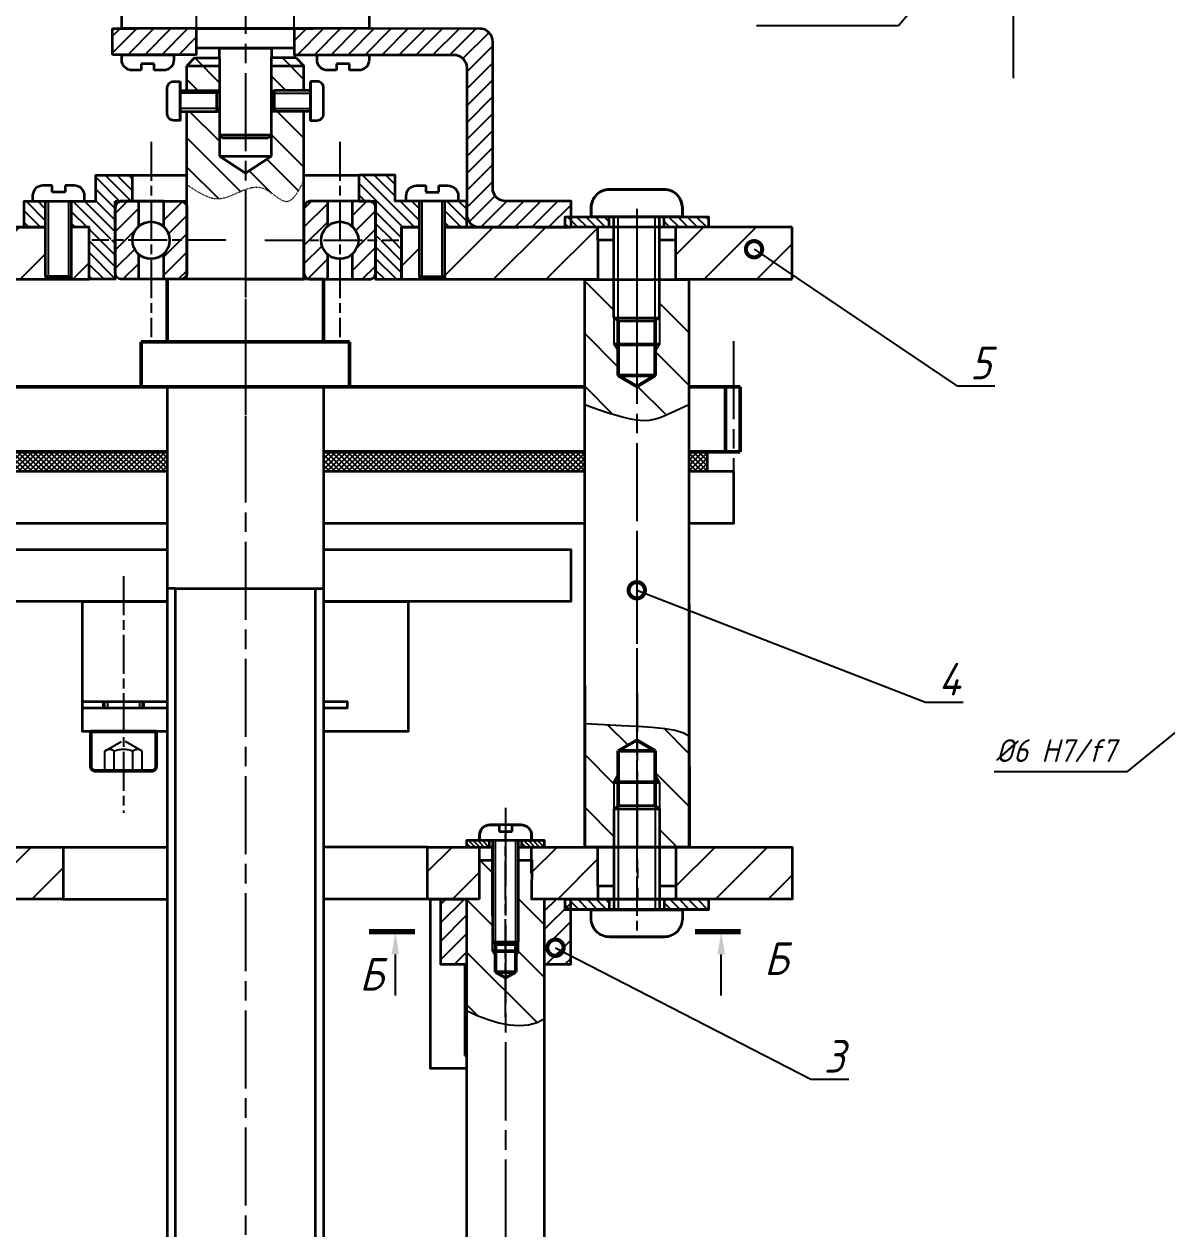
# Model space of a CAD drawing. Header units: millimetres. Extents: x -386 to 841, y 0 to 594.
# Drawn here: x 207.9 to 383.5, y 303.9 to 489 of the extents above; entities that cross this region are included whole.
import ezdxf
from ezdxf import colors
from ezdxf.entities.mleader import LeaderData, LeaderLine
from ezdxf.math import Vec2, Vec3

# ---------------------------------------------------------------- set-up
doc = ezdxf.new("R2010")
doc.units = ezdxf.units.MM
for name, pattern in [('ACGOSTWELD', [3, 2, -1]), ('AM_ISO02W050', [7.5, 6, -1.5]), ('AM_ISO02W050x2', [3.75, 3, -0.75]), ('AM_ISO08W050', [18, 12, -1.5, 3, -1.5]), ('AM_ISO08W050x2', [9, 6, -0.75, 1.5, -0.75]), ('HIDDEN2', [0.1875, 0.125, -0.0625])]:
    doc.linetypes.add(name, pattern=pattern)
doc.layers.get('0').update_dxf_attribs({"linetype": 'ACGOSTWELD', "lineweight": 25})
for name, color, linetype, lineweight in [('AM_0', 7, 'Continuous', 50), ('AM_0N', 7, 'Continuous', 50), ('AM_3N', 6, 'AM_ISO02W050', 25), ('AM_4', 3, 'Continuous', 25), ('AM_4N', 3, 'Continuous', 25), ('AM_5', 3, 'Continuous', 25), ('AM_7', 4, 'AM_ISO08W050', 25), ('AM_8', 1, 'Continuous', 25), ('окружности', 100, 'AM_ISO02W050', 15), ('основные', 7, 'Continuous', 35), ('оч жирные', 7, 'Continuous', 70), ('тонкие', 2, 'HIDDEN2', 15)]:
    doc.layers.add(name, color=color, linetype=linetype, lineweight=lineweight)
doc.styles.get("Standard").update_dxf_attribs({"font": 'geniso.shx', "oblique": 15})
doc.dimstyles.new('AM_GOST$0', dxfattribs={"dimtxt": 3.5, "dimasz": 3.5, "dimexe": 1, "dimexo": 1, "dimgap": 1.5, "dimtad": 1, "dimtoh": 1, "dimtxsty": 'Standard', "dimcen": 0, "dimclrd": 256, "dimclre": 256, "dimclrt": 2, "dimadec": 0, "dimazin": 2, "dimtp": 0.1, "dimtm": 0.1, "dimtfac": 0.71, "dimtmove": 0, "dimatfit": 3, "dimfxl": 1, "dimtolj": 1, "dimlwd": -1, "dimlwe": -1, "dimarcsym": 1})
doc.dimstyles.new('AM_GOST$3', dxfattribs={"dimtxt": 3.5, "dimasz": 3.5, "dimexe": 1, "dimexo": 1, "dimgap": 1.5, "dimtad": 1, "dimtoh": 1, "dimtxsty": 'Standard', "dimcen": 0, "dimclrd": 256, "dimclre": 256, "dimclrt": 2, "dimadec": 0, "dimazin": 2, "dimtp": 0.1, "dimtm": 0.1, "dimtfac": 0.71, "dimtdec": 3, "dimtofl": 0, "dimtmove": 0, "dimatfit": 2, "dimfxl": 1, "dimtolj": 1, "dimlwd": -1, "dimlwe": -1, "dimarcsym": 1})
pattern_1 = [(135, (-271.2775, -42.953), (-0.8980256, -0.8980256), [])]
pattern_2 = [(45, (-670.1995, -194.6226), (-1.4142136, 1.4142136), [])]
pattern_3 = [(45, (-2695.4497, -234.9055), (-1.4142136, 1.4142136), [])]
pattern_4 = [(135, (542.28615, 40.9226), (-0.3535534, -0.3535534), [])]
pattern_5 = [(135, (1283.1465, -13.3546), (-0.7071068, -0.7071068), [])]

# ---------------------------------------------------------------- blocks, each defined once
blk = doc.blocks.new('*D5')
at = {"layer": 'AM_5', "linetype": 'ByBlock', "transparency": 16777216}
for p, q in [((234.42, 486.29), (234.42, 514.69)), ((249.42, 486.29), (249.42, 514.69)), ((237.92, 513.69), (245.92, 513.69)), ((249.42, 513.69), (284.33, 513.69))]:
    blk.add_line(p, q, dxfattribs=at)
at = {"layer": 'AM_5', "transparency": 16777216}
for points in [[(237.92, 514.27), (237.92, 513.1), (234.42, 513.69)], [(245.92, 514.27), (245.92, 513.1), (249.42, 513.69)]]:
    blk.add_solid(points, dxfattribs=at)
at = {"layer": 'Defpoints', "color": 0, "transparency": 16777216}
for p in [(249.42, 513.69), (234.42, 485.29), (249.42, 485.29)]:
    blk.add_point(p, dxfattribs=at)
at = {"layer": 'AM_5', "color": 2, "transparency": 16777216, "insert": (275.58, 516.94), "char_height": 3.5, "attachment_point": 5}
blk.add_mtext('\\A1;H11/h11', dxfattribs=at)
blk = doc.blocks.new('*D7')
at = {"layer": 'AM_5', "linetype": 'ByBlock', "transparency": 16777216}
for p, q in [((365.42, 516.19), (354.47, 503.19)), ((352.21, 500.52), (342.25, 488.71)), ((342.25, 488.71), (320.44, 488.71))]:
    blk.add_line(p, q, dxfattribs=at)
at = {"layer": 'AM_5', "transparency": 16777216}
for points in [[(364.98, 516.57), (365.87, 515.81), (367.68, 518.87)], [(354.02, 503.57), (354.91, 502.82), (352.21, 500.52)]]:
    blk.add_solid(points, dxfattribs=at)
at = {"layer": 'Defpoints', "color": 0, "transparency": 16777216}
for p in [(367.68, 518.87), (352.21, 500.52)]:
    blk.add_point(p, dxfattribs=at)
at = {"layer": 'AM_5', "color": 2, "transparency": 16777216, "insert": (330.59, 491.96), "char_height": 3.5, "attachment_point": 5}
blk.add_mtext('\\A1;%%C6 {}{\\C2; N9/f7}', dxfattribs=at)
blk = doc.blocks.new('*D19')
at = {"layer": 'AM_5', "linetype": 'ByBlock', "transparency": 16777216}
for p, q in [((399.8, 392.43), (395.93, 389.27)), ((393.22, 387.06), (377.36, 374.13)), ((377.36, 374.13), (356.96, 374.13))]:
    blk.add_line(p, q, dxfattribs=at)
at = {"layer": 'AM_5', "transparency": 16777216}
for points in [[(399.44, 392.88), (400.17, 391.97), (402.52, 394.64)], [(395.56, 389.72), (396.3, 388.81), (393.22, 387.06)]]:
    blk.add_solid(points, dxfattribs=at)
at = {"layer": 'Defpoints', "color": 0, "transparency": 16777216}
for p in [(402.52, 394.64), (393.22, 387.06)]:
    blk.add_point(p, dxfattribs=at)
at = {"layer": 'AM_5', "color": 2, "transparency": 16777216, "insert": (366.41, 377.38), "char_height": 3.5, "attachment_point": 5}
blk.add_mtext('\\A1;%%C6 Н7/f7', dxfattribs=at)
blk = doc.blocks.new('_DotSmall')
at = {"color": 0, "linetype": 'ByBlock', "const_width": 0.5}
blk.add_lwpolyline([(-0.0625, 0, 1), (0.0625, 0, 1)], format="xyb", close=True, dxfattribs=at)

msp = doc.modelspace()

# ---------------------------------------------------------------- hatches: boundary and pattern name
at = {"layer": 'AM_8'}
h = msp.add_hatch(dxfattribs=at)
h.set_pattern_fill('ANSI31', color=256, scale=0.58)
h.paths.add_polyline_path([(279.921, 484.29), (279.921, 486.29, 0.4142136), (277.922, 488.29), (258.489, 488.292), (249.422, 488.292), (249.422, 484.292), (252.922, 484.292), (252.922, 484.293), (260.922, 484.293), (273.921, 484.29, -0.4142136), (275.921, 482.29), (275.919, 461.786), (275.922, 461.786), (275.922, 459.667, 0.381339), (277.808, 457.786), (286.489, 457.786), (289.922, 457.786), (291.049, 457.786), (291.049, 459.386), (291.956, 459.386), (291.956, 461.782), (281.919, 461.783, -0.4142136), (279.919, 463.783)])
h.paths.add_polyline_path([(234.421, 488.293), (228.489, 488.293), (222.922, 488.293), (221.522, 488.295), (221.521, 484.295), (234.421, 484.294)])
h = msp.add_hatch(dxfattribs=at)
h.set_pattern_fill('ANSI31', color=256, angle=90, style=0)
h.set_pattern_definition([(135, (542.286, 40.9226), (-2.245064, -2.245064), [])])
edge = h.paths.add_edge_path()
edge.add_line((233.672, 475.59), (233.243, 475.59))
edge.add_line((233.243, 475.59), (232.922, 475.59))
edge.add_line((232.922, 475.59), (232.922, 464.328))
edge.add_spline(control_points=[(232.922, 464.328), (234.618, 463.172), (237.505, 461.201), (240.637, 463.111), (241.921, 463.587)], knot_values=[0, 0, 0, 0, 2.7958773, 4.7635346, 4.7635346, 4.7635346, 4.7635346], degree=3, periodic=0)
edge.add_line((241.921, 463.587), (241.921, 466.079))
edge.add_line((241.921, 466.079), (237.922, 468.699))
edge.add_line((237.922, 468.699), (237.922, 473.893))
edge.add_line((237.922, 473.893), (237.922, 475.59))
edge.add_line((237.922, 475.59), (237.493, 475.59))
edge.add_line((237.493, 475.59), (233.672, 475.59))
edge = h.paths.add_edge_path()
edge.add_line((246.352, 475.59), (245.922, 475.59))
edge.add_line((245.922, 475.59), (245.922, 473.893))
edge.add_line((245.922, 473.893), (245.922, 468.699))
edge.add_line((245.922, 468.699), (241.921, 466.078))
edge.add_line((241.921, 466.078), (241.921, 463.587))
edge.add_spline(control_points=[(241.921, 463.587), (242.819, 463.92), (245.069, 464.374), (248.456, 460.16), (250.1, 463.353), (250.922, 464.951)], knot_values=[4.7635346, 4.7635346, 4.7635346, 4.7635346, 6.1390184, 8.2290928, 10.3200374, 10.3200374, 10.3200374, 10.3200374], degree=3, periodic=0)
edge.add_line((250.922, 464.951), (250.922, 475.59))
edge.add_line((250.922, 475.59), (250.602, 475.59))
edge.add_line((250.602, 475.59), (250.172, 475.59))
edge.add_line((250.172, 475.59), (246.352, 475.59))
h.paths.add_polyline_path([(232.922, 482.586), (232.922, 478.79), (233.243, 478.79), (233.672, 478.79), (237.493, 478.79), (237.922, 478.79), (237.922, 482.586)])
h.paths.add_polyline_path([(245.922, 482.586), (245.922, 478.79), (246.352, 478.79), (250.172, 478.79), (250.602, 478.79), (250.922, 478.79), (250.922, 482.586)])
h.paths.add_polyline_path([(234.122, 483.786), (232.922, 482.586), (237.922, 482.586), (237.922, 483.786)])
h.paths.add_polyline_path([(245.922, 483.786), (245.922, 482.586), (250.922, 482.586), (249.722, 483.786)])
h = msp.add_hatch(dxfattribs=at)
h.set_pattern_fill('ANSI31', color=256, scale=1.8, angle=90)
h.paths.add_polyline_path([(310.049, 379.643), (309.232, 380.128), (307.971, 380.512), (306.359, 380.788), (304.427, 380.984), (302.206, 381.129), (302.098, 381.134), (302.102, 378.955), (304.899, 377.341), (304.899, 373.741), (305.549, 372.541), (305.549, 368.46), (305.549, 362.568), (310.049, 362.568)])
h.paths.add_polyline_path([(299.198, 377.341), (302.049, 378.986), (302.049, 381.137), (299.725, 381.251), (297.015, 381.379), (294.108, 381.542), (294.144, 362.568), (298.549, 362.568), (298.549, 368.46), (298.549, 372.541), (299.198, 373.741)])
h.paths.add_polyline_path([(310.049, 443.786), (310.049, 444.954, -0.0811527), (305.549, 443.075), (305.549, 439.786), (304.899, 438.715), (304.899, 434.986), (302.049, 433.34), (302.049, 428.206), (302.55, 428.142), (303.3, 428.109), (304.008, 428.156), (304.721, 428.292), (305.487, 428.522), (306.355, 428.857), (307.373, 429.302), (308.588, 429.865), (310.049, 430.555)])
h.paths.add_polyline_path([(302.049, 433.34), (299.198, 434.986), (299.198, 438.715), (298.549, 439.786), (298.549, 443.075, -0.0811527), (294.049, 444.954), (294.049, 430.555), (295.286, 430.098), (296.49, 429.673), (297.652, 429.288), (298.764, 428.947), (299.818, 428.657), (300.806, 428.422), (301.719, 428.248), (302.049, 428.206)])
h.paths.add_polyline_path([(317.17, 457.786, 0.8744831), (287.465, 461.782), (291.956, 461.782), (291.956, 459.401), (295.049, 459.401), (295.049, 460.786, -0.4142136), (297.849, 463.586), (306.249, 463.586, -0.4142136), (309.049, 460.786), (309.049, 459.401), (313.049, 459.401), (313.049, 457.786), (305.549, 457.786), (305.549, 443.866), (305.549, 443.075, 0.0811527), (310.049, 444.954, 0.2588918)])
h.paths.add_polyline_path([(287.465, 461.782), (291.956, 461.782), (291.956, 459.401), (295.049, 459.401), (295.049, 460.786, -0.4142136), (297.849, 463.586), (306.249, 463.586, -0.4142136), (309.049, 460.786), (309.049, 459.401), (313.049, 459.401), (313.049, 457.786), (317.17, 457.786, 0.8744831)], flags=17)
h.paths.add_polyline_path([(317.17, 457.786), (308.071, 457.786), (308.071, 455.786), (308.071, 449.786), (314.881, 449.786, 0.1402788)], flags=17)
h.paths.add_polyline_path([(308.071, 455.786), (305.549, 455.786), (305.549, 449.759), (308.071, 449.759), (308.071, 449.786), (308.049, 449.786), (308.071, 449.786)], flags=16)
h.paths.add_polyline_path([(314.881, 449.786), (310.049, 449.786), (310.049, 444.954, 0.1144563)], flags=17)
h = msp.add_hatch(dxfattribs=at)
h.set_pattern_fill('ANSI31', color=256, scale=0.4, angle=450, style=0)
h.set_pattern_definition(pattern_1)
h.paths.add_polyline_path([(211.222, 461.786), (207.922, 461.786), (207.922, 457.786), (211.222, 457.786)])
edge = h.paths.add_edge_path()
edge.add_arc((222.922, 460.786), 1, 90, 180, ccw=False)
edge.add_line((222.922, 461.786), (224.522, 461.786))
edge.add_line((224.522, 461.786), (224.522, 465.786))
edge.add_line((224.522, 465.786), (218.922, 465.786))
edge.add_line((218.922, 465.786), (218.922, 461.786))
edge.add_line((218.922, 461.786), (217.922, 461.786))
edge.add_line((217.922, 461.786), (215.222, 461.786))
edge.add_line((215.222, 461.786), (215.222, 457.786))
edge.add_line((215.222, 457.786), (217.922, 457.786))
edge.add_line((217.922, 457.786), (217.922, 455.892))
edge.add_line((217.922, 455.892), (221.922, 455.892))
edge.add_line((221.922, 455.892), (221.922, 460.786))
h.paths.add_polyline_path([(211.222, 461.786), (207.922, 461.786), (207.922, 457.786), (211.222, 457.786)], flags=17)
h.paths.add_polyline_path([(221.922, 455.786), (217.922, 455.786), (217.922, 449.786), (221.922, 449.786)])
edge = h.paths.add_edge_path()
edge.add_line((268.622, 461.786), (265.922, 461.786))
edge.add_line((265.922, 461.786), (264.922, 461.786))
edge.add_line((264.922, 461.786), (264.922, 465.786))
edge.add_line((264.922, 465.786), (259.322, 465.786))
edge.add_line((259.322, 465.786), (259.322, 461.786))
edge.add_line((259.322, 461.786), (260.922, 461.786))
edge.add_arc((260.922, 460.786), 1, 0, 90, ccw=False)
edge.add_line((261.922, 460.786), (261.922, 455.892))
edge.add_line((261.922, 455.892), (265.922, 455.892))
edge.add_line((265.922, 455.892), (265.922, 457.786))
edge.add_line((265.922, 457.786), (268.622, 457.786))
edge.add_line((268.622, 457.786), (268.622, 461.786))
h.paths.add_polyline_path([(275.922, 461.786), (272.622, 461.786), (272.622, 457.786), (275.922, 457.786)])
h.paths.add_polyline_path([(265.922, 455.786), (261.922, 455.786), (261.922, 449.786), (265.922, 449.786)])
h = msp.add_hatch(dxfattribs=at)
h.set_pattern_fill('ANSI31', color=256, scale=0.4, angle=450, style=0)
h.set_pattern_definition(pattern_1)
h.paths.add_polyline_path([(209.222, 461.786), (207.922, 461.786), (207.922, 457.786), (211.222, 457.786), (211.222, 461.786)])
h = msp.add_hatch(dxfattribs=at)
h.set_pattern_fill('_U', color=256, scale=2, angle=405, style=0, pattern_type=0)
h.set_pattern_definition(pattern_2)
edge = h.paths.add_edge_path()
edge.add_line((222.922, 449.786), (225.508, 449.786))
edge.add_line((225.508, 449.786), (225.508, 453.661))
edge.add_arc((227.422, 455.786), 2.86, 492.00772, 587.99228, ccw=False)
edge.add_line((225.508, 457.911), (225.508, 461.786))
edge.add_line((225.508, 461.786), (222.922, 461.786))
edge.add_arc((222.922, 460.786), 1, 450, 540)
edge.add_line((221.922, 460.786), (221.922, 450.786))
edge.add_arc((222.922, 450.786), 1, 540, 630)
h = msp.add_hatch(dxfattribs=at)
h.set_pattern_fill('_U', color=256, scale=2, angle=405, style=0, pattern_type=0)
h.set_pattern_definition(pattern_2)
edge = h.paths.add_edge_path()
edge.add_line((231.922, 461.786), (229.336, 461.786))
edge.add_line((229.336, 461.786), (229.336, 457.911))
edge.add_arc((227.422, 455.786), 2.86, 312.00772, 407.99228, ccw=False)
edge.add_line((229.336, 453.661), (229.336, 449.786))
edge.add_line((229.336, 449.786), (231.922, 449.786))
edge.add_arc((231.922, 450.786), 1, 630, 720)
edge.add_line((232.922, 450.786), (232.922, 460.786))
edge.add_arc((231.922, 460.786), 1, 360, 450)
h = msp.add_hatch(dxfattribs=at)
h.set_pattern_fill('_U', color=256, scale=2, angle=405, style=0, pattern_type=0)
h.set_pattern_definition(pattern_2)
edge = h.paths.add_edge_path()
edge.add_arc((251.922, 460.786), 1, 450, 540)
edge.add_line((250.922, 460.786), (250.922, 450.786))
edge.add_arc((251.922, 450.786), 1, 540, 630)
edge.add_line((251.922, 449.786), (254.508, 449.786))
edge.add_line((254.508, 449.786), (254.508, 453.661))
edge.add_arc((256.422, 455.786), 2.86, 492.00772, 587.99228, ccw=False)
edge.add_line((254.508, 457.911), (254.508, 461.786))
edge.add_line((254.508, 461.786), (251.922, 461.786))
h = msp.add_hatch(dxfattribs=at)
h.set_pattern_fill('_U', color=256, scale=2, angle=405, style=0, pattern_type=0)
h.set_pattern_definition(pattern_2)
edge = h.paths.add_edge_path()
edge.add_line((258.336, 453.661), (258.336, 449.786))
edge.add_line((258.336, 449.786), (260.922, 449.786))
edge.add_arc((260.922, 450.786), 1, 630, 720)
edge.add_line((261.922, 450.786), (261.922, 460.786))
edge.add_arc((260.922, 460.786), 1, 360, 450)
edge.add_line((260.922, 461.786), (258.336, 461.786))
edge.add_line((258.336, 461.786), (258.336, 457.911))
edge.add_arc((256.422, 455.786), 2.86, 312.00772, 407.99228, ccw=False)
h = msp.add_hatch(dxfattribs=at)
h.set_pattern_fill('_U', color=256, angle=135, style=0, pattern_type=0)
h.set_pattern_definition(pattern_5)
h.paths.add_polyline_path([(291.049, 457.786), (297.82, 457.786), (297.82, 459.386), (291.049, 459.386)])
h = msp.add_hatch(dxfattribs=at)
h.set_pattern_fill('_U', color=256, angle=135, style=0, pattern_type=0)
h.set_pattern_definition(pattern_5)
h.paths.add_polyline_path([(313.049, 459.386), (306.277, 459.386), (306.277, 457.786), (313.049, 457.786)])
h = msp.add_hatch(dxfattribs=at)
h.set_pattern_fill('ANSI31', color=256, scale=1.8)
h.paths.add_polyline_path([(296.071, 455.786), (296.071, 457.786), (291.956, 457.786), (291.956, 457.782), (287.919, 457.782), (286.489, 457.786), (278.03, 457.786, -0.027697), (277.808, 457.786), (275.489, 457.786), (272.622, 457.786), (272.622, 450.24), (272.622, 449.786), (283.355, 449.786), (296.071, 449.786)])
h.paths.add_polyline_path([(320.325, 454.23, -1), (319.806, 454.579, -1), (320.325, 454.23), (325.922, 450.465), (325.922, 457.786), (308.071, 457.786), (308.071, 455.786), (308.071, 449.786), (325.922, 449.786), (325.922, 450.465)])
h.paths.add_polyline_path([(268.622, 457.786), (265.922, 457.786), (265.922, 449.786), (268.622, 449.786), (268.622, 450.24)])
h.paths.add_polyline_path([(217.922, 457.786), (215.222, 457.786), (215.222, 450.24), (215.222, 449.786), (217.922, 449.786)])
h.paths.add_polyline_path([(211.222, 457.786), (200.489, 457.786), (175.922, 457.786), (175.922, 453.786), (175.922, 449.786), (211.222, 449.786), (211.222, 450.24)])
h.paths.add_polyline_path([(137.922, 457.786), (117.922, 457.786), (115.922, 457.786), (115.922, 449.786), (133.796, 449.786), (133.796, 449.763), (137.923, 449.771), (137.922, 453.786)])
h.paths.add_polyline_path([(197.916, 360.568), (197.926, 360.568), (197.926, 354.568), (150.796, 354.568), (150.796, 352.941), (128.796, 352.941), (128.796, 354.568), (115.922, 354.568), (115.922, 362.568), (147.797, 362.607), (197.916, 362.569)])
h.paths.add_polyline_path([(165.57, 357.612, -1), (165.232, 357.086, -1)], flags=16)
h.paths.add_polyline_path([(213.916, 362.568), (205.916, 362.568), (205.916, 360.568), (205.926, 360.568), (205.9, 354.568), (207.908, 354.568), (213.916, 354.568)])
h.paths.add_polyline_path([(277.895, 362.568), (277.895, 360.568), (277.905, 360.568), (277.905, 354.568), (275.904, 354.568), (275.904, 328.568), (270.365, 328.568), (270.365, 354.568), (269.916, 354.568), (269.916, 362.568), (275.895, 362.568)])
h.paths.add_polyline_path([(275.643, 344.568), (271.896, 344.568), (271.896, 354.568), (270.365, 354.568), (270.365, 328.568), (275.904, 328.568), (275.904, 330.522), (275.643, 330.522)], flags=16)
h.paths.add_polyline_path([(275.904, 354.568), (271.896, 354.568), (271.896, 344.568), (275.904, 344.568)], flags=17)
h = msp.add_hatch(dxfattribs=at)
h.set_pattern_fill('ANSI31', color=256, scale=1.8, angle=90)
h.paths.add_polyline_path([(298.549, 449.759), (294.049, 449.759), (294.049, 444.954, 0.0811527), (298.549, 443.075)])
h = msp.add_hatch(dxfattribs=at)
h.set_pattern_fill('ANSI37', color=256, scale=0.182, angle=360, style=0)
h.set_pattern_definition([(45, (-2695.4497, -234.9055), (-0.40860165, 0.40860165), []), (135, (-2695.4497, -234.9055), (-0.40860165, -0.40860165), [])])
h.paths.add_polyline_path([(229.922, 423.286), (170.922, 423.286), (170.922, 420.294), (229.922, 420.294)])
h.paths.add_polyline_path([(310.049, 423.286), (310.049, 420.294), (312.922, 420.294), (312.922, 423.286)])
h.paths.add_polyline_path([(294.049, 420.294), (294.049, 423.286), (253.922, 423.286), (253.922, 420.294)])
h = msp.add_hatch(dxfattribs=at)
h.set_pattern_fill('_U', color=256, scale=0.5, angle=135, style=0, pattern_type=0)
h.set_pattern_definition(pattern_4)
h.paths.add_polyline_path([(275.895, 362.568), (277.895, 362.568), (279.413, 362.568), (279.413, 363.568), (275.895, 363.568)])
h = msp.add_hatch(dxfattribs=at)
h.set_pattern_fill('_U', color=256, scale=0.5, angle=135, style=0, pattern_type=0)
h.set_pattern_definition(pattern_4)
h.paths.add_polyline_path([(284.377, 362.568), (285.895, 362.568), (287.895, 362.568), (287.895, 363.568), (284.377, 363.568)])
h = msp.add_hatch(dxfattribs=at)
h.set_pattern_fill('ANSI31', color=256, scale=1.8)
h.paths.add_polyline_path([(296.071, 362.54), (294.049, 362.568), (287.895, 362.568), (285.895, 362.568), (285.895, 360.568), (285.905, 360.568), (285.879, 354.568), (296.071, 354.568), (296.071, 356.54)])
h.paths.add_polyline_path([(325.922, 362.568), (308.071, 362.568), (308.071, 356.54), (308.071, 354.568), (325.922, 354.568)])
h = msp.add_hatch(dxfattribs=at)
h.set_pattern_fill('ANSI31', color=256, scale=1.8, angle=90)
h.paths.add_polyline_path([(281.895, 342.463), (280.328, 343.368), (280.328, 345.768), (279.895, 346.568), (279.895, 348.022), (279.895, 348.022), (279.895, 360.568), (277.905, 360.568), (277.905, 354.568), (275.904, 354.568), (275.904, 337.454), (277.551, 336.697), (279.208, 336.066), (280.848, 335.583), (281.895, 335.38)])
h.paths.add_polyline_path([(287.889, 354.568), (285.879, 354.568), (285.905, 360.568), (283.895, 360.568), (283.895, 348.022), (283.895, 346.568), (283.462, 345.768), (283.462, 343.368), (281.895, 342.463), (281.895, 336.463), (281.895, 335.38), (282.445, 335.274), (283.974, 335.161), (285.408, 335.267), (286.722, 335.618), (287.889, 336.237)])
h = msp.add_hatch(dxfattribs=at)
h.set_pattern_fill('_U', color=256, scale=2, angle=405, style=0, pattern_type=0)
h.set_pattern_definition(pattern_3)
h.paths.add_polyline_path([(271.896, 354.568), (271.896, 344.568), (275.904, 344.568), (275.904, 354.568)])
h = msp.add_hatch(dxfattribs=at)
h.set_pattern_fill('_U', color=256, scale=2, angle=405, style=0, pattern_type=0)
h.set_pattern_definition(pattern_3)
h.paths.add_polyline_path([(291.896, 344.568), (291.896, 354.568), (287.889, 354.568), (287.889, 344.568)])
h = msp.add_hatch(dxfattribs=at)
h.set_pattern_fill('_U', color=256, angle=135, style=0, pattern_type=0)
h.set_pattern_definition(pattern_5)
h.paths.add_polyline_path([(291.049, 354.541), (297.82, 354.541), (297.82, 352.941), (291.049, 352.941)])
h = msp.add_hatch(dxfattribs=at)
h.set_pattern_fill('_U', color=256, angle=135, style=0, pattern_type=0)
h.set_pattern_definition(pattern_5)
h.paths.add_polyline_path([(313.049, 352.941), (306.277, 352.941), (306.277, 354.541), (313.049, 354.541)])

# ---------------------------------------------------------------- linework, layer by layer
at = {"layer": 'AM_0'}
for p, q in [((229.922, 449.786), (229.922, 440.163)), ((253.922, 449.786), (253.922, 440.163)), ((299.198, 443.386), (299.198, 434.986)), ((304.899, 443.386), (304.899, 434.986)), ((225.922, 440.163), (225.922, 433.286)), ((257.922, 440.163), (225.922, 440.163)), ((257.922, 440.163), (257.922, 433.286)), ((305.549, 439.786), (298.549, 439.786)), ((302.049, 433.34), (299.198, 434.986)), ((304.899, 434.986), (299.198, 434.986)), ((302.049, 433.34), (304.899, 434.986)), ((294.049, 433.286), (165.922, 433.286)), ((257.922, 433.286), (225.922, 433.286)), ((253.922, 433.286), (229.922, 433.286)), ((317.922, 433.286), (310.049, 433.286)), ((315.672, 433.286), (315.672, 423.286)), ((317.922, 433.286), (317.922, 423.286)), ((229.922, 423.286), (165.922, 423.286)), ((294.049, 423.286), (253.922, 423.286)), ((317.922, 423.286), (310.049, 423.286)), ((302.049, 378.986), (299.198, 377.341)), ((302.049, 378.986), (304.899, 377.341)), ((299.198, 368.941), (299.198, 377.341)), ((299.198, 368.941), (299.198, 377.341)), ((304.899, 377.341), (299.198, 377.341)), ((304.899, 368.941), (304.899, 377.341)), ((304.899, 368.941), (304.899, 377.341)), ((305.549, 372.541), (298.549, 372.541)), ((279.895, 346.568), (283.895, 346.568)), ((280.328, 347.568), (280.328, 343.368)), ((283.462, 347.568), (283.462, 343.368)), ((281.895, 342.463), (280.328, 343.368)), ((280.328, 343.368), (283.462, 343.368)), ((281.895, 342.463), (283.462, 343.368))]:
    msp.add_line(p, q, dxfattribs=at)
at = {"layer": 'AM_0N'}
for p, q in [((220.191, 383.901), (220.191, 384.901)), ((226.191, 383.901), (226.191, 384.901)), ((218.191, 374.894), (218.191, 380.294)), ((220.191, 380.294), (218.191, 380.294)), ((226.191, 380.294), (220.191, 380.294)), ((228.191, 380.294), (226.191, 380.294)), ((228.191, 374.894), (228.191, 380.294)), ((227.591, 374.294), (218.791, 374.294))]:
    msp.add_line(p, q, dxfattribs=at)
for centre, start, end in [((218.791, 374.894), 180, 270), ((227.591, 374.894), 270, 0)]:
    msp.add_arc(centre, 0.6, start, end, dxfattribs=at)
at = {"layer": 'AM_3N', "linetype": 'AM_ISO02W050x2'}
for p, q in [((220.304, 377.294), (223.191, 378.961)), ((226.079, 377.294), (223.191, 378.961)), ((220.304, 374.294), (220.304, 377.294)), ((221.747, 374.294), (221.747, 377.294)), ((224.635, 374.294), (224.635, 377.294)), ((226.079, 374.294), (226.079, 377.294))]:
    msp.add_line(p, q, dxfattribs=at)
for centre, radius, start, end in [((221.025, 376.366), 1.176, 52.12112, 127.87888), ((223.191, 373.211), 4.331, 70.52878, 109.47122), ((225.357, 376.366), 1.176, 52.12112, 127.87888)]:
    msp.add_arc(centre, radius, start, end, dxfattribs=at)
at = {"layer": 'AM_4'}
for p, q in [((211.655, 449.786), (211.655, 461.786)), ((214.789, 449.786), (214.789, 461.786)), ((269.055, 449.786), (269.055, 461.786)), ((272.622, 450.24), (272.622, 461.786)), ((299.198, 443.386), (299.198, 459.386)), ((299.198, 443.386), (299.198, 459.386)), ((304.899, 443.386), (304.899, 459.386)), ((304.899, 443.386), (304.899, 459.386)), ((298.549, 457.685), (298.549, 439.786)), ((298.549, 457.685), (298.549, 439.786)), ((305.549, 457.685), (305.549, 439.786)), ((305.549, 457.685), (305.549, 439.786)), ((211.222, 450.24), (211.222, 449.786)), ((215.222, 450.24), (215.222, 449.786)), ((268.622, 450.24), (268.622, 449.786)), ((272.622, 450.24), (272.622, 449.786)), ((298.549, 372.541), (299.198, 373.741)), ((305.549, 372.541), (304.899, 373.741)), ((299.198, 368.941), (299.198, 352.941)), ((299.198, 368.941), (299.198, 352.941)), ((304.899, 368.941), (304.899, 352.941)), ((304.899, 368.941), (304.899, 352.941)), ((280.328, 347.568), (280.328, 363.568)), ((283.462, 347.568), (283.462, 363.568)), ((279.895, 346.568), (279.895, 348.022)), ((283.895, 346.568), (283.895, 348.022)), ((279.895, 346.568), (280.328, 345.768)), ((283.895, 346.568), (283.462, 345.768))]:
    msp.add_line(p, q, dxfattribs=at)
for points in [[(294.049, 430.555), (295.286, 430.098), (296.49, 429.673), (297.652, 429.288), (298.764, 428.947), (299.818, 428.657), (300.806, 428.422), (301.719, 428.248), (302.55, 428.142), (303.3, 428.109), (304.008, 428.156), (304.721, 428.292), (305.487, 428.522), (306.355, 428.857), (307.373, 429.302), (308.588, 429.865), (310.049, 430.555)], [(294.108, 381.542), (297.015, 381.379), (299.725, 381.251), (302.206, 381.129), (304.427, 380.984), (306.359, 380.788), (307.971, 380.512), (309.232, 380.128), (310.111, 379.606)], [(275.904, 337.454), (277.551, 336.697), (279.208, 336.066), (280.848, 335.583), (282.445, 335.274), (283.974, 335.161), (285.408, 335.267), (286.722, 335.618), (287.889, 336.237)]]:
    msp.add_lwpolyline(points, dxfattribs=at)
at = {"layer": 'AM_4N'}
for p, q in [((237.922, 478.36), (231.922, 478.36)), ((245.922, 478.36), (251.922, 478.36)), ((237.922, 476.019), (231.922, 476.019)), ((245.922, 476.019), (251.922, 476.019)), ((220.733, 384.901), (220.733, 383.901)), ((225.65, 384.901), (225.65, 383.901)), ((298.549, 372.541), (298.549, 368.46)), ((305.549, 372.541), (305.549, 368.46))]:
    msp.add_line(p, q, dxfattribs=at)
at = {"layer": 'AM_5'}
for p, q in [((264.961, 339.749), (264.961, 346.068)), ((315.031, 339.749), (315.031, 346.068))]:
    msp.add_line(p, q, dxfattribs=at)
at = {"layer": 'AM_5', "linetype": 'Continuous'}
for points in [[(265.545, 346.068), (264.378, 346.068), (264.961, 349.568)], [(315.614, 346.068), (314.448, 346.068), (315.031, 349.568)]]:
    msp.add_trace(points, dxfattribs=at)
at = {"layer": 'AM_7'}
for p, q in [((359.945, 480.687), (359.945, 538.696)), ((241.922, 499.474), (241.905, 93.325)), ((302.049, 460.637), (302.049, 354.568)), ((302.049, 460.637), (302.049, 354.568)), ((302.049, 449.786), (302.049, 433.286)), ((316.922, 440.286), (316.922, 416.286)), ((302.049, 410.294), (302.144, 354.568)), ((281.895, 368.568), (281.895, 100.504))]:
    msp.add_line(p, q, dxfattribs=at)
at = {"layer": 'AM_7', "linetype": 'AM_ISO08W050x2'}
for p, q in [((227.422, 470.892), (227.422, 440.893)), ((256.422, 470.892), (256.422, 440.893)), ((256.422, 470.892), (256.422, 440.893)), ((238.922, 455.786), (218.33, 455.786)), ((241.922, 455.786), (241.922, 427.286)), ((244.922, 455.786), (265.515, 455.786)), ((223.191, 404.192), (223.191, 367.802)), ((302.049, 384.986), (302.049, 348.541)), ((302.049, 384.986), (302.049, 348.541)), ((281.895, 336.463), (281.895, 364.568))]:
    msp.add_line(p, q, dxfattribs=at)
at = {"layer": 'окружности'}
for p, q in [((298.549, 439.786), (299.198, 438.715)), ((305.549, 439.786), (304.899, 438.715))]:
    msp.add_line(p, q, dxfattribs=at)
at = {"layer": 'основные'}
for p, q in [((221.521, 484.295), (221.522, 488.295)), ((221.522, 488.295), (225.355, 488.295)), ((234.421, 484.294), (234.421, 488.293)), ((241.922, 488.293), (252.322, 488.293)), ((249.422, 488.293), (249.422, 484.293)), ((234.421, 484.294), (221.521, 484.295)), ((234.122, 483.786), (232.922, 482.586)), ((234.122, 483.786), (237.922, 483.786)), ((237.922, 483.786), (237.922, 475.59)), ((249.722, 483.786), (245.922, 483.786)), ((245.922, 475.59), (245.922, 483.786)), ((249.722, 483.786), (250.922, 482.586)), ((227.922, 482.893), (225.922, 482.893)), ((225.922, 482.893), (225.922, 481.893)), ((227.922, 481.893), (227.922, 482.893)), ((232.922, 478.79), (232.922, 482.586)), ((232.922, 482.586), (237.922, 482.586)), ((245.922, 482.586), (250.922, 482.586)), ((250.922, 478.79), (250.922, 482.586)), ((257.922, 482.893), (255.922, 482.893)), ((255.922, 482.893), (255.922, 481.893)), ((257.922, 481.893), (257.922, 482.893)), ((231.922, 478.79), (231.922, 480.19)), ((251.922, 478.79), (251.922, 480.19)), ((231.922, 478.79), (233.243, 478.79)), ((231.922, 475.59), (231.922, 478.79)), ((233.243, 478.79), (233.672, 478.79)), ((233.672, 478.79), (237.493, 478.79)), ((237.493, 478.79), (237.922, 478.36)), ((237.493, 478.79), (237.493, 475.59)), ((237.493, 478.79), (237.922, 478.79)), ((237.922, 478.36), (237.922, 476.019)), ((246.352, 478.79), (245.922, 478.36)), ((245.922, 478.36), (245.922, 476.019)), ((250.172, 478.79), (246.352, 478.79)), ((246.352, 478.79), (246.352, 475.59)), ((250.602, 478.79), (250.172, 478.79)), ((251.922, 478.79), (250.602, 478.79)), ((251.922, 475.59), (251.922, 478.79)), ((237.493, 475.59), (237.922, 476.019)), ((246.352, 475.59), (245.922, 476.019)), ((231.922, 474.19), (231.922, 475.59)), ((231.922, 475.59), (233.243, 475.59)), ((232.922, 449.786), (232.922, 475.59)), ((233.243, 475.59), (233.672, 475.59)), ((233.672, 475.59), (237.493, 475.59)), ((237.493, 475.59), (237.922, 475.59)), ((237.922, 475.59), (237.923, 468.688)), ((245.92, 468.688), (245.92, 475.59)), ((246.352, 475.59), (245.922, 475.59)), ((250.172, 475.59), (246.352, 475.59)), ((250.602, 475.59), (250.172, 475.59)), ((251.922, 475.59), (250.602, 475.59)), ((250.922, 449.786), (250.922, 475.59)), ((251.922, 474.19), (251.922, 475.59)), ((237.922, 472.004), (238.398, 471.525)), ((237.923, 472.004), (245.92, 472.004)), ((245.92, 472.004), (245.445, 471.524)), ((238.398, 471.525), (245.445, 471.525)), ((237.922, 468.688), (245.92, 468.688)), ((237.923, 468.688), (241.921, 466.115)), ((245.92, 468.688), (241.921, 466.115)), ((224.522, 465.786), (224.522, 461.786)), ((224.522, 465.786), (232.922, 465.786)), ((250.922, 465.786), (259.322, 465.786)), ((212.222, 463.186), (212.222, 464.186)), ((214.222, 463.186), (212.222, 463.186)), ((214.222, 464.186), (214.222, 463.186)), ((269.622, 464.186), (269.622, 463.186)), ((269.622, 463.186), (271.622, 463.186)), ((271.622, 463.186), (271.622, 464.186)), ((211.222, 450.24), (211.222, 461.786)), ((215.222, 450.24), (215.222, 461.786)), ((221.922, 460.786), (221.922, 461.786)), ((221.922, 461.786), (222.922, 461.786)), ((222.922, 461.786), (232.922, 461.786)), ((229.336, 461.786), (222.922, 461.786)), ((225.508, 461.786), (225.508, 457.911)), ((229.336, 461.786), (229.336, 457.911)), ((254.508, 461.786), (254.508, 457.911)), ((258.336, 461.786), (258.336, 457.911)), ((260.922, 461.786), (261.928, 461.786)), ((261.928, 461.786), (261.928, 460.687)), ((268.622, 461.786), (268.622, 450.24)), ((272.189, 449.786), (272.189, 461.786)), ((221.922, 460.786), (221.922, 457.786)), ((297.82, 457.786), (297.82, 459.386)), ((298.549, 443.866), (298.549, 459.386)), ((298.549, 443.866), (298.549, 459.386)), ((305.549, 443.866), (305.549, 459.386)), ((305.549, 443.866), (305.549, 459.386)), ((306.277, 457.786), (306.277, 459.386)), ((200.489, 457.786), (211.222, 457.786)), ((217.922, 457.786), (215.222, 457.786)), ((217.922, 449.786), (217.922, 457.786)), ((265.922, 457.786), (265.922, 449.786)), ((265.922, 457.786), (268.622, 457.786)), ((268.622, 457.786), (265.922, 457.786)), ((275.489, 457.786), (272.622, 457.786)), ((286.489, 457.786), (275.489, 457.786)), ((325.922, 457.786), (286.489, 457.786)), ((296.071, 455.786), (296.071, 457.786)), ((308.071, 455.786), (308.071, 457.786)), ((325.922, 449.786), (325.922, 457.786)), ((225.508, 453.661), (225.508, 449.786)), ((229.336, 453.661), (229.336, 449.786)), ((254.508, 453.661), (254.508, 449.786)), ((258.336, 453.661), (258.336, 449.786)), ((175.922, 449.786), (217.922, 449.786)), ((215.222, 450.24), (211.222, 450.24)), ((211.655, 449.786), (211.222, 450.24)), ((214.789, 449.786), (211.655, 449.786)), ((215.222, 450.24), (214.789, 449.786)), ((253.922, 449.786), (229.922, 449.786)), ((241.922, 449.786), (250.922, 449.786)), ((265.922, 449.786), (283.355, 449.786)), ((268.622, 450.24), (272.622, 450.24)), ((268.622, 450.24), (269.055, 449.786)), ((269.055, 449.786), (272.189, 449.786)), ((272.189, 449.786), (272.622, 450.24)), ((283.355, 449.786), (296.071, 449.786)), ((308.071, 449.786), (325.922, 449.786)), ((294.049, 362.568), (294.049, 449.759)), ((294.049, 449.759), (296.071, 449.759)), ((298.549, 443.866), (299.198, 443.386)), ((298.549, 443.866), (305.549, 443.866)), ((299.198, 443.386), (304.899, 443.386)), ((305.549, 443.866), (304.899, 443.386)), ((310.049, 443.786), (310.049, 362.568)), ((229.922, 433.286), (229.906, 116.504)), ((253.922, 433.286), (253.922, 417.294)), ((229.922, 423.292), (225.922, 423.294)), ((312.922, 420.294), (312.922, 423.286)), ((253.922, 420.294), (253.922, 416.422)), ((253.922, 417.294), (253.906, 116.586)), ((231.149, 402.287), (229.92, 402.287)), ((231.151, 402.287), (231.133, 114.504)), ((231.149, 402.287), (252.696, 402.286)), ((252.679, 114.504), (252.696, 402.287)), ((252.696, 402.287), (253.922, 402.287)), ((298.549, 368.46), (299.198, 368.941)), ((298.549, 368.46), (298.549, 352.941)), ((298.549, 368.46), (298.549, 352.941)), ((298.549, 368.46), (305.549, 368.46)), ((299.198, 368.941), (304.899, 368.941)), ((305.549, 368.46), (304.899, 368.941)), ((305.549, 368.46), (305.549, 352.941)), ((305.549, 368.46), (305.549, 352.941)), ((280.895, 365.968), (280.895, 364.968)), ((280.895, 364.968), (282.895, 364.968)), ((282.895, 364.968), (282.895, 365.968)), ((279.413, 362.568), (279.413, 363.568)), ((279.895, 363.568), (279.895, 348.022)), ((283.895, 348.022), (283.895, 363.568)), ((284.377, 362.568), (284.377, 363.568)), ((213.916, 362.568), (229.919, 362.568)), ((269.916, 362.568), (253.92, 362.569)), ((277.895, 358.568), (277.895, 362.568)), ((279.895, 352.022), (279.895, 362.568)), ((285.895, 358.568), (285.895, 362.568)), ((296.071, 362.54), (294.049, 362.568)), ((310.049, 362.568), (308.071, 362.568)), ((325.922, 362.568), (325.922, 354.568)), ((296.071, 356.54), (296.071, 354.568)), ((308.071, 356.54), (308.071, 354.568)), ((213.916, 354.568), (229.918, 354.567)), ((269.916, 354.568), (253.92, 354.568)), ((276.165, 354.568), (275.643, 354.568)), ((297.82, 354.541), (297.82, 352.941)), ((306.277, 354.541), (306.277, 352.941)), ((306.277, 354.541), (306.277, 352.941)), ((279.895, 348.022), (283.895, 348.022)), ((279.895, 348.022), (280.328, 347.568)), ((283.462, 347.568), (283.895, 348.022)), ((280.328, 347.568), (283.462, 347.568)), ((275.643, 344.568), (275.643, 330.522)), ((275.643, 330.522), (275.904, 330.522))]:
    msp.add_line(p, q, dxfattribs=at)
for points in [[(228.489, 488.293), (222.922, 488.293), (222.922, 534.293), (260.922, 534.293), (260.922, 488.293), (228.489, 488.293)], [(237.922, 483.786), (237.922, 485.293), (245.922, 485.293), (245.922, 483.786)], [(298.549, 457.786), (291.049, 457.786), (291.049, 459.386), (313.049, 459.386), (313.049, 457.786), (305.549, 457.786)], [(291.956, 459.401), (313.049, 459.401), (313.049, 457.801), (291.956, 457.801)], [(207.922, 457.786), (203.922, 457.786), (200.489, 457.786)], [(221.922, 449.786), (217.922, 449.786), (217.922, 457.786), (215.222, 457.786)], [(261.922, 449.786), (265.922, 449.786), (265.922, 457.786), (268.622, 457.786)], [(275.922, 457.786), (279.922, 457.786), (283.355, 457.786)], [(286.489, 457.786), (289.922, 457.786)], [(298.571, 455.786), (296.071, 455.786), (296.071, 449.786), (296.071, 449.786)], [(308.071, 449.786), (308.071, 449.786), (308.071, 455.786), (305.571, 455.786)], [(308.049, 449.786), (310.049, 449.759), (310.049, 443.786)], [(294.049, 433.286), (294.049, 449.759), (310.049, 449.759), (310.049, 433.286)], [(201.075, 412.294), (166.919, 412.294), (166.919, 420.294), (229.922, 420.294)], [(253.922, 420.294), (294.049, 420.294)], [(310.049, 420.294), (316.919, 420.294), (316.919, 412.294), (310.049, 412.294)], [(229.921, 412.294), (201.075, 412.294)], [(282.734, 412.294), (253.922, 412.294)], [(294.049, 412.294), (282.734, 412.294)], [(310.049, 412.294), (310.144, 362.568), (294.144, 362.568), (294.049, 412.294)], [(229.921, 400.294), (191.919, 400.294), (191.919, 408.294), (194.703, 408.294)], [(194.703, 408.294), (229.921, 408.294)], [(253.922, 408.296), (289.105, 408.296)], [(289.105, 408.294), (291.919, 408.294), (291.919, 400.294), (253.922, 400.294)], [(218.191, 380.294), (216.916, 380.294), (216.916, 400.294), (229.921, 400.294)], [(253.922, 400.294), (266.916, 400.294), (266.916, 380.294), (253.922, 380.294)], [(220.191, 383.901), (216.916, 383.901), (216.916, 384.901), (220.191, 384.901)], [(229.92, 383.901), (216.916, 383.901), (216.916, 384.901), (229.92, 384.901)], [(253.921, 384.901), (257.535, 384.901), (257.535, 383.901), (253.921, 383.901)], [(229.92, 380.294), (228.191, 380.294)], [(283.895, 362.568), (287.895, 362.568), (287.895, 363.568), (275.895, 363.568), (275.895, 362.568), (279.895, 362.568)], [(203.916, 362.568), (213.916, 362.568), (213.916, 354.568), (205.916, 354.568)], [(277.9, 354.568), (269.916, 354.568), (269.916, 362.568), (275.895, 362.568)], [(287.895, 362.568), (325.922, 362.568), (325.922, 354.568), (285.892, 354.568)], [(298.571, 356.54), (296.071, 356.54), (296.071, 362.54), (296.071, 362.54)], [(308.071, 362.54), (308.071, 362.54), (308.071, 356.54), (305.571, 356.54)], [(277.905, 354.568), (277.905, 354.568), (277.905, 360.568), (279.905, 360.568)], [(283.905, 360.568), (285.905, 360.568), (285.879, 354.568), (285.879, 354.568)], [(275.904, 328.568), (270.365, 328.568), (270.365, 354.568), (275.904, 354.568)], [(277.9, 354.568), (271.896, 354.568), (271.896, 344.568), (275.904, 344.568)], [(277.9, 354.568), (275.904, 354.568), (275.903, 114.504), (277.899, 114.504)], [(287.889, 344.568), (291.896, 344.568), (291.896, 354.568), (285.892, 354.568)], [(285.892, 114.504), (287.888, 114.504), (287.889, 354.568), (285.892, 354.568)], [(291.049, 354.568), (313.049, 354.568), (313.049, 352.968), (291.896, 352.968)], [(305.549, 354.541), (313.049, 354.541), (313.049, 352.941), (291.049, 352.941), (291.049, 354.541), (298.549, 354.541)]]:
    msp.add_lwpolyline(points, dxfattribs=at)
msp.add_lwpolyline([(234.422, 488.293), (249.422, 488.293), (249.422, 485.293), (234.422, 485.293)], close=True, dxfattribs=at)
for points in [[(255.355, 488.292), (249.422, 488.292), (249.421, 484.292), (273.921, 484.29, -0.4142136), (275.921, 482.29), (275.919, 459.783, 0.4142136), (277.919, 457.783), (283.919, 457.782)], [(287.919, 457.782), (291.956, 457.782), (291.956, 461.782), (281.919, 461.783, -0.4142136), (279.919, 463.783), (279.921, 484.29), (279.921, 486.29, 0.4142136), (277.922, 488.29), (258.489, 488.292)], [(225.922, 481.893), (224.522, 481.893, -0.4142136), (222.922, 483.493), (222.922, 484.293), (230.922, 484.293), (230.922, 483.493, -0.4142136), (229.322, 481.893), (227.922, 481.893)], [(255.922, 481.893), (254.522, 481.893, -0.4142136), (252.922, 483.493), (252.922, 484.293), (260.922, 484.293), (260.922, 483.493, -0.4142136), (259.322, 481.893), (257.922, 481.893)], [(211.222, 457.786), (207.922, 457.786), (207.922, 461.786), (217.922, 461.786), (218.922, 461.786), (218.922, 465.786), (224.522, 465.786), (224.522, 461.786), (222.922, 461.786, 0.4142136), (221.922, 460.786), (221.922, 449.786), (217.922, 449.786)], [(272.622, 457.786), (275.922, 457.786), (275.922, 461.786), (265.922, 461.786), (264.922, 461.786), (264.922, 465.786), (259.322, 465.786), (259.322, 461.786), (260.922, 461.786, -0.4142136), (261.922, 460.786), (261.922, 449.786), (265.922, 449.786)], [(212.222, 464.186), (210.822, 464.186, 0.4142136), (209.222, 462.586), (209.222, 461.786), (217.222, 461.786), (217.222, 462.586, 0.4142136), (215.622, 464.186), (214.222, 464.186)], [(271.622, 464.186), (273.022, 464.186, -0.4142136), (274.622, 462.586), (274.622, 461.786), (266.622, 461.786), (266.622, 462.586, -0.4142136), (268.222, 464.186), (269.622, 464.186)], [(231.922, 449.786), (222.922, 449.786, -0.4142136), (221.922, 450.786), (221.922, 460.786, -0.4142136), (222.922, 461.786), (231.922, 461.786, -0.4142136), (232.922, 460.786), (232.922, 450.786, -0.4142136), (231.922, 449.786, -1.6557411)], [(251.922, 449.786), (260.922, 449.786, 0.4142136), (261.922, 450.786), (261.922, 460.786, 0.4142136), (260.922, 461.786), (251.922, 461.786, 0.4142136), (250.922, 460.786), (250.922, 450.786, 0.4142136), (251.922, 449.786, 1.6557411)], [(280.895, 365.968), (279.495, 365.968, 0.4142136), (277.895, 364.368), (277.895, 363.568)], [(277.895, 363.568), (277.895, 364.368, -0.4142136), (279.495, 365.968), (280.895, 365.968)], [(285.895, 363.568), (285.895, 364.368, 0.4142136), (284.295, 365.968), (280.895, 365.968)], [(282.895, 365.968), (284.295, 365.968, -0.4142136), (285.895, 364.368), (285.895, 363.568)]]:
    msp.add_lwpolyline(points, format="xyb", dxfattribs=at)
for points in [[(231.922, 480.19), (231.922, 474.19), (230.922, 474.19, -0.4142136), (229.922, 475.19), (229.922, 479.19, -0.4142136), (230.922, 480.19)], [(251.922, 480.19), (251.922, 474.19), (252.922, 474.19, 0.4142136), (253.922, 475.19), (253.922, 479.19, 0.4142136), (252.922, 480.19)], [(295.049, 459.386), (295.049, 460.786, -0.4142136), (297.849, 463.586), (306.249, 463.586, -0.4142136), (309.049, 460.786), (309.049, 459.386)], [(309.049, 459.386), (309.049, 460.786, 0.4142136), (306.249, 463.586), (297.849, 463.586, 0.4142136), (295.049, 460.786), (295.049, 459.386)], [(309.049, 352.968), (309.049, 351.568, -0.4142136), (306.249, 348.768), (297.849, 348.768, -0.4142136), (295.049, 351.568), (295.049, 352.968)], [(309.049, 352.968), (309.049, 351.568, -0.4142136), (306.249, 348.768), (297.849, 348.768, -0.4142136), (295.049, 351.568), (295.049, 352.968)], [(309.049, 352.941), (309.049, 351.541, -0.4142136), (306.249, 348.741), (297.849, 348.741, -0.4142136), (295.049, 351.541), (295.049, 352.941)]]:
    msp.add_lwpolyline(points, format="xyb", close=True, dxfattribs=at)
for centre in [(227.422, 455.786), (256.422, 455.786)]:
    msp.add_circle(centre, 2.86, dxfattribs=at)
msp.add_arc((222.922, 460.786), 1, 90, 180, dxfattribs=at)
msp.add_arc((222.922, 460.786), 1, 90, 180, dxfattribs=at)
at = {"layer": 'оч жирные'}
for p, q in [((260.931, 349.568), (267.931, 349.568)), ((311.001, 349.568), (318.001, 349.568))]:
    msp.add_line(p, q, dxfattribs=at)
at = {"layer": 'тонкие'}
msp.add_open_spline([(232.922, 464.328), (234.618, 463.172), (238.339, 460.632), (243.87, 465.867), (248.456, 460.16), (250.1, 463.353), (250.922, 464.951)], degree=3, knots=[0, 0, 0, 0, 2.7958773, 6.1390184, 8.2290928, 10.3200374, 10.3200374, 10.3200374, 10.3200374], dxfattribs=at)

# ---------------------------------------------------------------- texts
at = {"layer": 'основные', "char_height": 5, "attachment_point": 1}
for insert in [(321.63, 347.931), (259.455, 345.525)]:
    msp.add_mtext('Б', dxfattribs=dict(at, insert=insert))

# ---------------------------------------------------------------- dimensions: what is measured, and where the dimension line sits
at = {"layer": 'AM_5'}
dim = msp.add_linear_dim(base=(249.422, 513.686), p1=(234.422, 485.293), p2=(249.422, 485.293), angle=180, text='H11/h11', dimstyle='AM_GOST$0', override={"dimtdec": 3}, dxfattribs=at)
dim.commit()
dim.dimension.update_dxf_attribs({"geometry": '*D5', "text_midpoint": (275.58, 513.686), "dimtype": 160})
dim = msp.add_diameter_dim_2p(p1=(367.681, 518.865), p2=(352.209, 500.518), text='%%C6 {}{\\C2; N9/f7}', dimstyle='AM_GOST$3', dxfattribs=at)
dim.commit()
dim.dimension.update_dxf_attribs({"geometry": '*D7', "text_midpoint": (330.595, 488.711), "dimtype": 163})
dim = msp.add_diameter_dim_2p(p1=(402.517, 394.637), p2=(393.216, 387.055), text='%%C6 Н7/f7', dimstyle='AM_GOST$3', override={"dimpost": ''}, dxfattribs=at)
dim.commit()
dim.dimension.update_dxf_attribs({"geometry": '*D19', "text_midpoint": (366.41, 374.134), "dimtype": 163})

# ---------------------------------------------------------------- leaders
at = {"layer": 'AM_4'}
ml = msp.add_multileader_mtext('Standard', dxfattribs=at)
ml.set_content('5', color=256)
ml.set_leader_properties()
ml.set_arrow_properties(name='DOTSMALL')
ml.build(insert=Vec2(0, 0))
ml.multileader.update_dxf_attribs({"text_left_attachment_type": 6, "text_right_attachment_type": 6, "dogleg_length": 0, "arrow_head_size": 5})
ctx = ml.context
ctx.base_point, ctx.char_height, ctx.arrow_head_size, ctx.plane_origin = Vec3(351.244, 433.43), 5, 5, Vec3(373.361, 387.512)
ctx.left_attachment, ctx.right_attachment = 6, 6
notes = []
notes.append((ctx, [(0, (1, 1, 0), (351.244, 433.43), (1, 0), 0, [(0, [(320.065, 454.405)], 0, [])])]))
ctx.mtext.insert, ctx.mtext.flow_direction = Vec3(353.244, 439.43), 5
ml = msp.add_multileader_mtext('Standard', dxfattribs=at)
ml.set_content('4', color=256)
ml.set_leader_properties()
ml.set_arrow_properties(name='DOTSMALL')
ml.build(insert=Vec2(0, 0))
ml.multileader.update_dxf_attribs({"text_left_attachment_type": 6, "text_right_attachment_type": 6, "dogleg_length": 0, "arrow_head_size": 5})
ctx = ml.context
ctx.base_point, ctx.char_height, ctx.arrow_head_size, ctx.plane_origin = Vec3(346.384, 384.844), 5, 5, Vec3(355.345, 347.1)
ctx.left_attachment, ctx.right_attachment = 6, 6
notes.append((ctx, [(0, (1, 1, 0), (346.384, 384.844), (1, 0), 0, [(0, [(302.049, 402.016)], 0, [])])]))
ctx.mtext.insert, ctx.mtext.flow_direction = Vec3(348.384, 390.844), 5
ml = msp.add_multileader_mtext('Standard', dxfattribs=at)
ml.set_content('3', color=256)
ml.set_leader_properties()
ml.set_arrow_properties(name='DOTSMALL')
ml.build(insert=Vec2(0, 0))
ml.multileader.update_dxf_attribs({"text_left_attachment_type": 6, "text_right_attachment_type": 6, "dogleg_length": 0, "arrow_head_size": 5})
ctx = ml.context
ctx.base_point, ctx.char_height, ctx.arrow_head_size, ctx.plane_origin = Vec3(328.803, 326.904), 5, 5, Vec3(372.53, 294.916)
ctx.left_attachment, ctx.right_attachment = 6, 6
notes.append((ctx, [(0, (1, 1, 0), (328.803, 326.904), (1, 0), 0, [(0, [(289.561, 347.092)], 0, [])])]))
ctx.mtext.insert, ctx.mtext.flow_direction = Vec3(330.803, 332.904), 5
for ctx, leaders in notes:
    for number, flags, end, landing, length, lines in leaders:
        leader = LeaderData()
        leader.index, (leader.has_last_leader_line, leader.has_dogleg_vector, leader.attachment_direction) = number, flags
        leader.last_leader_point, leader.dogleg_vector, leader.dogleg_length = Vec3(end), Vec3(landing), length
        for number, points, colour, breaks in lines:
            line = LeaderLine()
            line.index, line.vertices, line.color, line.breaks = number, Vec3.list(points), colors.encode_raw_color(colour), breaks
            leader.lines.append(line)
        ctx.leaders.append(leader)

doc.saveas('drawing.dxf')
